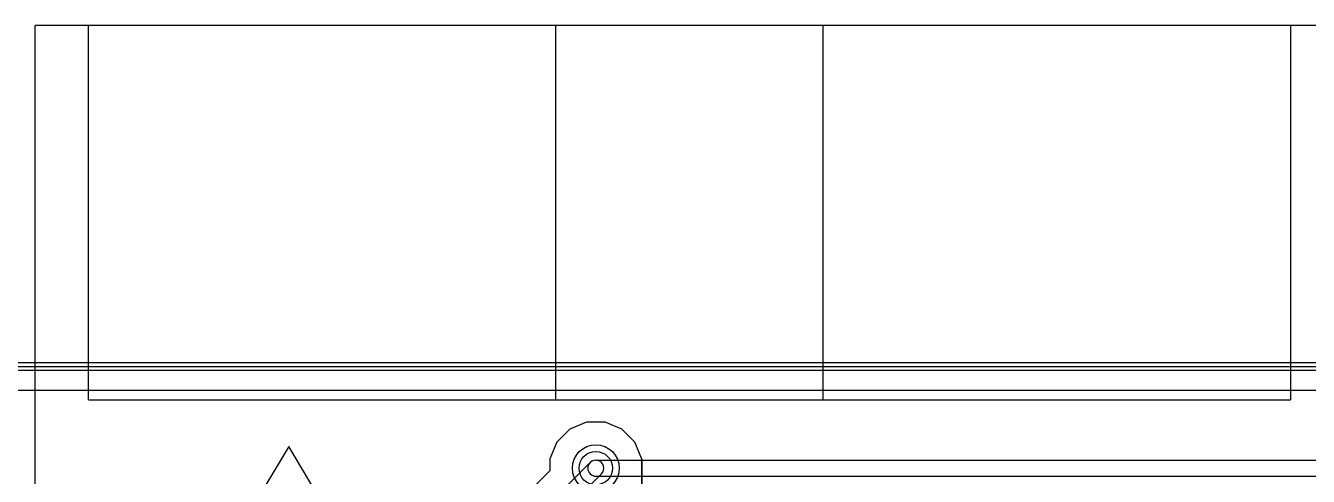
# Model space of a CAD drawing. Extents: x 10 to 410, y -287 to -10.
# Drawn here: x 200.74 to 225.13, y -114.49 to -105.92 of the extents above; entities that cross this region are included whole.
import ezdxf

# ---------------------------------------------------------------- set-up
doc = ezdxf.new("R2010")
doc.units = 0
doc.header["$MEASUREMENT"] = 0
doc.layers.add('Black', color=250, linetype='CONTINUOUS')
doc.layers.add('White', color=7, linetype='CONTINUOUS')

msp = doc.modelspace()

# ---------------------------------------------------------------- linework, layer by layer
at = {"layer": 'BLACK'}
for p, q in [((225.806, -105.918), (200.914, -105.918)), ((200.914, -115.951), (200.914, -105.918)), ((201.93, -113.03), (201.93, -105.918)), ((210.82, -113.03), (210.82, -105.918)), ((215.9, -105.918), (215.9, -113.03)), ((224.79, -105.918), (224.79, -113.03)), ((162.56, -112.32), (245.11, -112.32)), ((162.56, -112.395), (245.11, -112.395)), ((162.56, -112.395), (245.11, -112.395)), ((162.56, -112.395), (245.11, -112.395)), ((162.56, -112.395), (245.11, -112.395)), ((162.56, -112.395), (245.11, -112.395)), ((162.56, -112.395), (245.11, -112.395)), ((162.56, -112.395), (245.11, -112.395)), ((162.56, -112.47), (245.11, -112.47)), ((163.016, -112.851), (244.654, -112.851)), ((163.016, -112.851), (244.654, -112.851)), ((201.93, -113.03), (224.79, -113.03)), ((211.084, -113.587), (210.837, -113.834)), ((211.084, -113.587), (210.837, -113.834)), ((211.406, -113.454), (211.084, -113.587)), ((211.406, -113.454), (211.084, -113.587)), ((211.755, -113.455), (211.406, -113.454)), ((211.755, -113.455), (211.406, -113.454)), ((212.077, -113.588), (211.755, -113.455)), ((212.077, -113.588), (211.755, -113.455)), ((212.323, -113.835), (212.077, -113.588)), ((212.323, -113.835), (212.077, -113.588)), ((205.74, -113.919), (204.978, -115.189)), ((206.502, -115.189), (205.74, -113.919)), ((210.837, -113.834), (210.704, -114.156)), ((210.837, -113.834), (210.704, -114.156)), ((212.456, -114.157), (212.323, -113.835)), ((212.456, -114.157), (212.323, -113.835)), ((210.704, -114.156), (210.703, -114.381)), ((210.704, -114.156), (210.703, -114.381)), ((212.456, -116.055), (212.456, -114.157)), ((212.456, -114.506), (212.456, -114.157)), ((212.456, -114.157), (212.456, -116.055)), ((212.456, -116.055), (212.456, -114.157)), ((212.456, -114.506), (212.456, -114.157)), ((212.456, -114.157), (212.456, -116.055)), ((210.703, -114.381), (209.106, -115.978)), ((210.703, -114.381), (209.106, -115.978)), ((209.392, -116.303), (211.472, -114.223)), ((209.607, -116.519), (211.687, -114.439))]:
    msp.add_line(p, q, dxfattribs=at)
msp.add_circle((211.58, -114.331), 0.445, dxfattribs=at)
msp.add_arc((211.58, -114.331), 0.152, 315, 495, dxfattribs=at)
at = {"layer": 'WHITE'}
for p, q in [((162.56, -112.32), (245.11, -112.32)), ((162.56, -112.47), (245.11, -112.47)), ((211.58, -114.178), (228.631, -114.178)), ((211.58, -114.483), (228.631, -114.483))]:
    msp.add_line(p, q, dxfattribs=at)
for radius in [0.445, 0.318]:
    msp.add_circle((211.58, -114.331), radius, dxfattribs=at)
msp.add_arc((211.58, -114.331), 0.152, 90, 270, dxfattribs=at)

doc.saveas('drawing.dxf')
